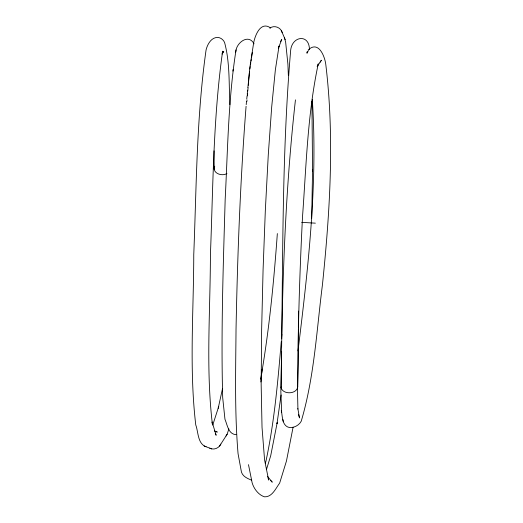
<?xml version="1.0" encoding="UTF-8"?>
<svg xmlns="http://www.w3.org/2000/svg" width="523" height="523" viewBox="0 0 523 523"><rect width="100%" height="100%" fill="white"/><g stroke="black" fill="none" stroke-linecap="round" stroke-linejoin="round"><path stroke-width="0.78" d="M281.636 351.861L280.858 391.825L281.668 412.647M281.694 338.799C282.963 242.515 282.485 145.969 290.696 49.966C292.337 35.78 309.551 33.773 309.433 49.77M298.365 329.026L298.208 364.093L297.495 390.786L297.927 409.104M298.372 327.391L298.443 311.087M317.775 65.29L318.259 63.878C307.531 113.949 306.282 165.451 302.542 216.365C299.62 273.169 297.914 330.033 297.737 386.915C296.737 394.244 283.296 394.845 281.132 387.961C281.982 291.821 284.682 195.465 295.449 99.86M311.701 218.536L312.551 169.936L311.924 101.272M312.519 171.446L312.551 169.936M246.085 106.274C240.273 180.585 237.501 255.1 236.023 329.621C235.716 370.984 234.559 412.444 238.063 453.716L241.449 472.112C242.862 476.571 247.634 478.617 251.648 480.166M281.282 341.532C277.85 381.555 274.398 421.747 265.972 461.09L265.338 463.162M281.531 338.309L281.838 334.275M277.34 233.578C273.836 282.289 269.084 330.987 260.65 379.123M254.041 43.821C248.798 33.956 237.775 41.788 236.05 49.888C228.237 99.318 227.767 149.539 225.171 199.42C223.269 265.462 220.902 331.569 222.693 397.637L224.962 419.276C227.368 424.898 228.342 434.319 236.121 434.659M246.876 101.547L247.019 99.926M247.372 95.866L247.582 93.427M247.791 90.989L248.079 87.746M248.288 85.308L249.491 71.501M246.196 104.646L246.516 101.429M246.758 99.017L247.072 95.794M247.235 94.186L247.634 90.165M247.869 87.746L249.935 66.911L253.668 42.781C255.047 35.42 260.663 20.77 270.574 27.948M260.846 381.993L262.134 369.12M307.047 53.353L307.21 51.777L306.949 52.836M281.132 387.961L281.276 386.595M298.005 350.907C308.237 267.567 317.899 183.534 312.296 99.462M281.067 394.996L277.013 423.682L277.21 422.591L270.692 455.788L266.501 469.393M249.863 68.918L250.21 66.578M250.445 65.015L250.798 62.675M251.027 61.113L251.262 59.55M251.498 57.988L252.315 52.522M232.885 71.108L233.16 69.317M235.703 52.137L236.05 49.888M293.089 427.219L286.447 461.044L279.655 483.102C275.798 488.247 272.274 497.046 264.638 496.85C258.532 495.065 253.851 488.704 252.138 482.775L248.49 464.646M222.183 53.438L222.635 51.202C213.103 118.577 213.116 186.894 210.409 254.779C210.338 311.165 205.748 367.904 212.371 424.068L212.116 421.963L216.13 435.267L215.28 433.188M222.563 388.393L218.215 408.182L218.725 406.495L212.73 425.107M278.589 47.456L279.04 46.05L275.373 69.755L271.705 106.823L268.279 154.808L265.331 210.494L263.069 270.09L261.644 329.49L261.16 384.588L262.03 427.363L264.579 459.92L268.632 480.055L268.136 477.872M226.021 436.012L227.159 434.214L228.865 428.906M214.724 166.222C211.763 173.093 222.007 176.839 226.93 173.466M278.367 48.162L281.74 39.545L280.511 41.52M307.354 52.627L308.374 50.561M222.04 54.131L223.733 51.457L222.739 52.627M209.71 448.133C213.73 450.381 218.993 448.198 220.804 444.099M219.582 446.041L227.159 434.214M320.102 62.165L321.39 60.237L317.141 66.584M308.191 49.947C318.657 40.023 325.09 56.935 325.862 65.1C334.615 138.17 329.948 211.959 322.423 284.924C316.624 330.451 314.323 377.031 301.222 421.231C299.064 425.343 294.031 427.945 289.441 427.553C281.792 425.905 282.616 416.334 281.302 410.49M269.822 28.177C274.163 24.777 280.923 27.418 282.243 32.648M301.693 222.353L315.369 223.158M215.247 431.298L217.274 432.063L214.384 430.965M229.898 104.613C228.819 83.896 230.035 62.662 224.57 42.461C223.386 39.741 220.817 37.695 217.83 37.414C211.246 37.264 207.402 44.37 206.075 49.953C196.478 117.701 196.485 186.404 193.758 254.668C193.68 311.375 189.084 368.447 195.765 424.931C198.413 431.985 197.517 443.792 206.101 446.753M204.101 446.001L211.73 448.891M270.731 480.552L272.261 482.173L267.626 476.558M298.47 414.268L299.483 417.942L297.842 408.535M284.355 37.636L285.617 41.905L287.905 64.166L288.35 75.377M281.315 30.543L285.257 39.67M297.319 385.582L297.737 386.915M282.884 419.498L283.276 421.786M214.044 150.853L214.195 169.485"/></g></svg>
